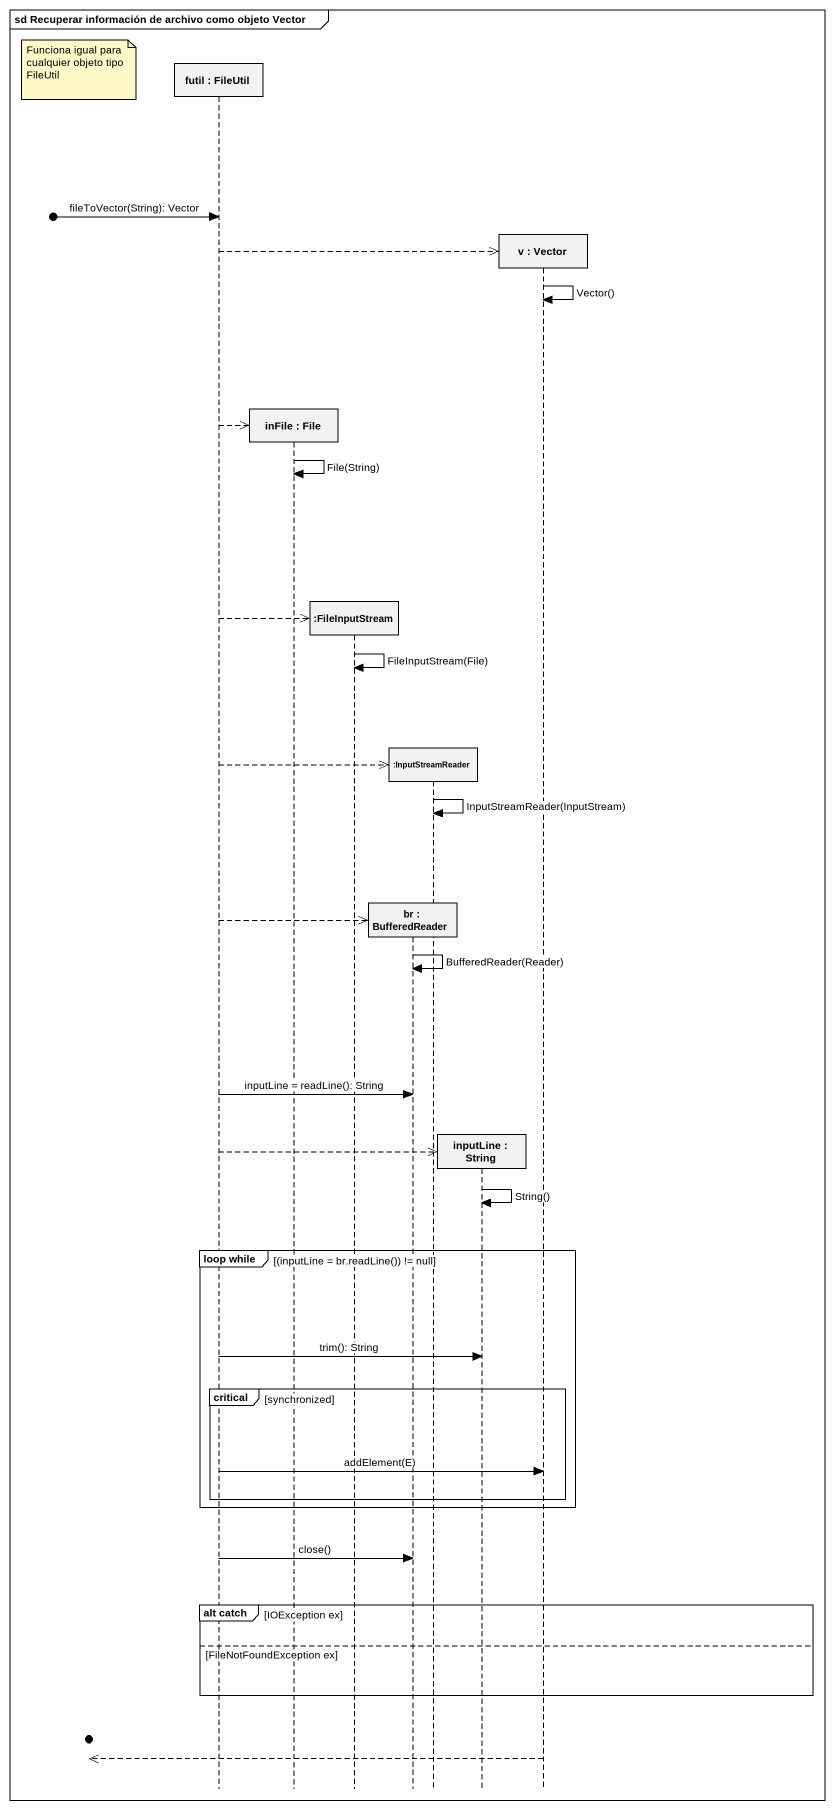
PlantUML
@startuml
mainframe sd Recuperar información de archivo como objeto Vector
hide footbox
participant "futil : FileUtil" as futil
participant "inFile : File" as inFile
participant ":FileInputStream" as FileInputStream
participant "br : BufferedReader" as br
participant ":InputStreamReader" as InputStreamReader
participant "inputLine : String" as inputLine
participant "v : Vector" as v

note left of futil : Funciona igual para cualquier objeto tipo FileUtil
[o-> futil : fileToVector(String): Vector
futil -->> v **
v -> v : Vector()
futil -->> inFile **
inFile -> inFile : File(String)
futil -->> FileInputStream **
FileInputStream -> FileInputStream : FileInputStream(File)
futil -->> InputStreamReader **
InputStreamReader -> InputStreamReader : InputStreamReader(InputStream)
futil -->> br **
br -> br : BufferedReader(Reader)
futil -> br : inputLine = readLine(): String
futil -->> inputLine **
inputLine -> inputLine : String()
group loop while [(inputLine = br.readLine()) != null]
  futil -> inputLine : trim(): String
  critical synchronized
    futil -> v : addElement(E)
  end
end
futil -> br : close()
group alt catch [IOException ex]
else FileNotFoundException ex
end
[o<<-- v
@enduml
